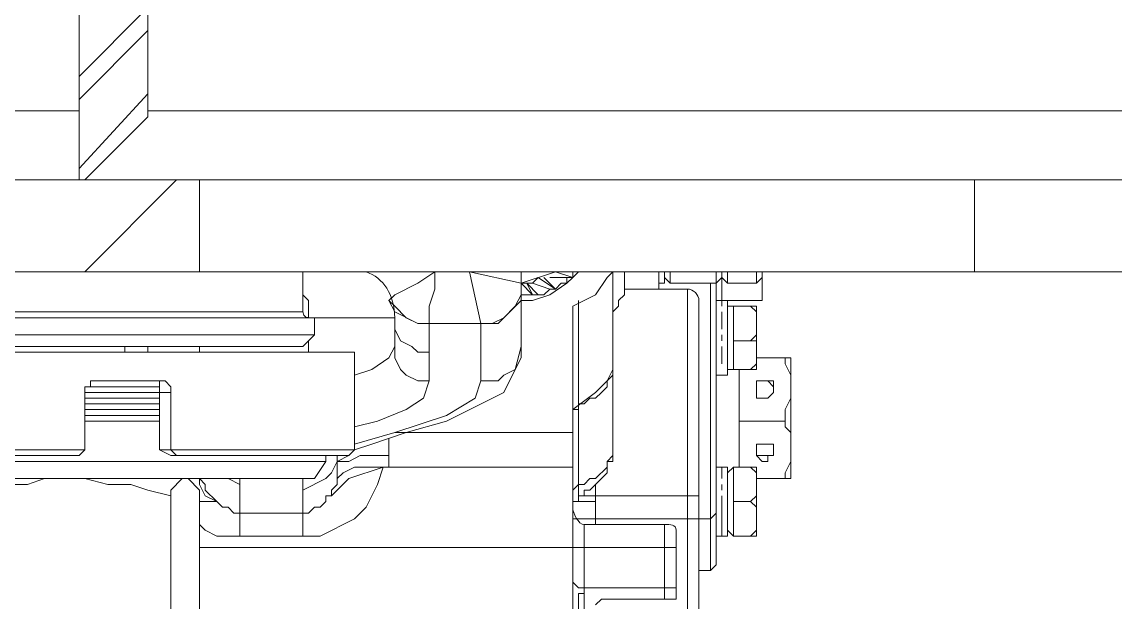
# Model space of a CAD drawing. Header units: millimetres. Extents: x 25083 to 52777, y 24772 to 45779.
# Drawn here: x 46492.1 to 46562.8, y 38540.3 to 38577.8 of the extents above; entities that cross this region are included whole.
import ezdxf

# ---------------------------------------------------------------- set-up
doc = ezdxf.new("R2010")
doc.units = ezdxf.units.MM

# ---------------------------------------------------------------- blocks, each defined once
blk = doc.blocks.new('zw$F4C5')
at = {"color": 7, "lineweight": 5}
for points in [[(385.471, 99.524), (385.471, 172.682)], [(389.927, 103.609), (389.927, 168.597)], [(347.963, 103.981), (385.471, 103.981)], [(389.927, 103.981), (528.444, 103.981)], [(385.842, 99.524), (389.927, 103.609)], [(256.238, 99.524), (528.444, 99.524)], [(393.269, 93.582), (393.269, 99.524)], [(443.403, 93.582), (443.403, 99.524)], [(272.949, 93.582), (528.444, 93.582)], [(399.954, 90.983), (399.954, 93.582)], [(399.954, 93.582), (404.039, 93.582)], [(408.495, 93.582), (407.381, 92.84), (405.895, 92.097)], [(408.495, 93.582), (408.495, 92.468), (408.124, 91.354), (408.124, 90.24)], [(408.495, 93.582), (410.723, 93.582)], [(410.723, 93.582), (414.065, 92.84)], [(410.723, 93.582), (411.466, 90.24)], [(414.065, 93.582), (414.065, 88.755)], [(414.065, 92.84), (416.293, 93.582)], [(417.408, 93.211), (416.293, 93.582)], [(417.408, 93.211), (417.408, 93.582)], [(417.408, 93.582), (417.408, 93.211)], [(417.408, 93.582), (417.408, 93.211)], [(417.408, 93.582), (417.408, 93.211)], [(417.408, 93.582), (417.408, 93.211)], [(417.408, 93.582), (417.408, 93.211)], [(417.408, 93.211), (417.779, 93.582)], [(420.007, 93.582), (419.636, 93.211), (418.893, 92.097)], [(420.007, 82.07), (420.007, 93.582)], [(420.75, 92.468), (420.75, 93.582)], [(422.978, 92.468), (422.978, 93.582)], [(423.349, 92.84), (423.349, 93.582)], [(423.721, 93.582), (423.721, 92.84)], [(426.691, 92.84), (426.691, 93.582)], [(427.063, 93.582), (427.063, 93.211)], [(427.434, 93.582), (427.434, 92.84)], [(429.291, 92.84), (429.291, 93.582)], [(429.662, 93.211), (429.662, 93.582)], [(429.662, 93.582), (429.662, 91.726)], [(414.065, 92.84), (414.808, 92.097)], [(414.065, 92.84), (414.065, 92.468)], [(414.065, 92.84), (414.065, 92.097)], [(414.065, 92.84), (414.437, 92.84)], [(414.808, 92.097), (414.437, 92.84)], [(415.179, 92.097), (414.437, 92.84)], [(414.437, 92.84), (414.808, 92.84)], [(414.808, 92.84), (415.179, 93.211)], [(414.808, 92.84), (415.922, 92.468)], [(414.808, 91.726), (415.922, 92.097), (417.036, 92.84)], [(416.293, 92.468), (415.179, 93.211)], [(416.293, 92.468), (415.551, 93.211)], [(415.922, 93.211), (417.036, 93.211)], [(417.036, 93.211), (416.293, 93.211)], [(417.036, 93.211), (417.036, 92.84), (416.665, 92.84), (416.293, 92.468)], [(417.408, 93.211), (417.036, 93.211)], [(417.036, 92.84), (417.408, 93.211)], [(422.978, 92.84), (423.349, 92.84)], [(423.349, 93.211), (423.721, 92.84)], [(426.691, 92.84), (423.721, 92.84)], [(426.32, 74.272), (426.32, 92.84)], [(426.691, 74.643), (426.691, 93.211)], [(427.063, 93.211), (426.691, 92.84)], [(427.063, 93.211), (427.434, 92.84)], [(427.063, 91.354), (427.063, 93.211)], [(429.291, 92.84), (427.434, 92.84)], [(429.662, 93.211), (429.291, 92.84)], [(400.325, 90.612), (400.325, 91.726), (399.954, 92.097)], [(405.895, 92.097), (405.524, 91.726)], [(414.065, 92.468), (414.065, 91.726), (412.58, 90.24), (411.466, 90.24)], [(414.065, 92.097), (413.694, 91.354), (412.951, 90.612), (412.208, 90.24), (411.466, 90.24)], [(414.808, 92.097), (414.065, 92.097)], [(415.179, 92.097), (414.808, 92.097)], [(415.922, 92.468), (415.551, 92.097), (415.179, 92.097)], [(416.293, 92.468), (415.922, 92.468)], [(418.893, 92.097), (417.408, 91.354), (417.408, 90.983)], [(420.007, 90.983), (420.378, 91.354), (420.378, 91.726), (420.75, 92.097), (420.75, 92.468)], [(420.75, 92.468), (424.835, 92.468)], [(424.835, 64.245), (424.835, 92.468)], [(405.895, 91.354), (405.524, 91.726)], [(408.124, 90.24), (407.381, 90.24), (405.895, 90.983), (405.524, 91.726)], [(408.124, 90.24), (407.381, 90.24), (406.638, 90.612), (405.895, 91.354)], [(414.065, 91.726), (414.808, 91.726)], [(417.779, 79.842), (417.779, 91.726)], [(425.577, 91.726), (425.577, 64.988)], [(426.691, 91.726), (427.063, 91.726)], [(426.691, 91.354), (426.691, 91.726)], [(427.063, 91.354), (427.063, 91.726)], [(427.063, 91.354), (427.063, 91.726)], [(427.063, 91.726), (427.063, 91.354)], [(427.063, 91.726), (427.434, 91.726)], [(427.063, 91.726), (429.662, 91.726)], [(427.434, 91.354), (427.434, 91.726)], [(427.434, 89.869), (427.434, 91.354)], [(427.434, 91.354), (427.806, 91.354)], [(427.806, 87.269), (427.806, 91.354)], [(429.291, 91.354), (427.806, 91.354)], [(428.92, 91.354), (429.291, 90.983), (429.291, 90.24)], [(429.291, 87.269), (429.291, 91.354)], [(359.104, 90.612), (400.696, 90.612)], [(400.696, 90.612), (359.104, 90.612)], [(359.847, 90.983), (399.954, 90.983)], [(405.895, 90.612), (400.325, 90.612)], [(400.696, 90.612), (400.696, 89.498)], [(405.895, 90.612), (405.895, 88.755)], [(408.124, 88.383), (407.381, 88.383), (407.009, 88.755), (406.267, 89.126), (405.895, 89.869), (405.895, 90.612)], [(417.408, 70.558), (417.408, 90.983)], [(426.691, 90.612), (426.691, 90.983)], [(427.063, 90.612), (427.063, 90.983)], [(427.063, 90.612), (427.063, 90.983)], [(427.063, 89.869), (427.063, 90.612)], [(427.063, 89.869), (427.063, 90.612)], [(427.063, 90.612), (427.063, 90.24)], [(427.434, 90.612), (427.434, 90.983)], [(408.124, 90.24), (408.124, 88.383)], [(411.466, 90.24), (408.124, 90.24)], [(411.466, 86.527), (411.466, 90.24)], [(426.691, 89.869), (426.691, 90.24)], [(427.063, 89.869), (427.063, 90.24)], [(427.434, 89.869), (427.434, 90.24)], [(427.434, 88.755), (427.434, 89.869)], [(429.291, 90.24), (429.291, 89.498), (428.92, 89.126)], [(359.104, 89.498), (400.696, 89.498)], [(399.954, 88.755), (400.696, 89.498)], [(400.325, 88.383), (400.325, 89.126)], [(426.691, 89.126), (426.691, 89.498)], [(427.063, 89.126), (427.063, 89.498)], [(427.063, 89.126), (427.063, 89.498)], [(427.434, 89.126), (427.434, 89.498)], [(428.92, 89.126), (427.806, 89.126)], [(428.92, 89.126), (429.291, 89.126), (429.291, 88.383)], [(360.218, 88.755), (399.954, 88.755)], [(388.442, 88.755), (388.442, 88.383)], [(389.927, 88.383), (389.927, 88.755)], [(393.269, 88.383), (393.269, 88.755)], [(405.895, 88.755), (405.524, 88.012), (404.41, 87.269), (403.296, 86.898)], [(405.895, 88.755), (405.895, 88.012), (406.267, 87.269), (406.638, 86.898), (407.381, 86.527), (408.124, 86.527)], [(411.466, 86.527), (412.58, 86.527), (412.951, 86.898), (413.694, 87.269), (414.065, 88.012), (414.065, 88.755)], [(414.065, 88.755), (413.694, 87.269), (412.951, 85.784)], [(426.691, 88.383), (426.691, 88.755)], [(427.063, 88.383), (427.063, 88.755)], [(427.063, 88.012), (427.063, 88.755)], [(427.063, 88.383), (427.063, 88.755)], [(427.434, 86.898), (427.434, 88.755)], [(427.434, 88.383), (427.434, 88.755)], [(403.296, 88.383), (356.505, 88.383)], [(403.296, 88.383), (356.876, 88.383)], [(403.296, 88.383), (403.296, 82.07)], [(408.124, 88.383), (408.124, 86.527)], [(427.063, 88.012), (427.063, 88.383)], [(427.063, 88.012), (427.063, 88.383)], [(427.063, 87.641), (427.063, 88.012)], [(427.063, 87.641), (427.063, 88.012)], [(429.291, 88.383), (429.291, 87.641), (428.92, 87.269)], [(429.291, 88.012), (431.519, 88.012)], [(431.519, 86.155), (431.519, 86.898), (431.148, 87.641), (431.148, 88.012)], [(431.519, 80.214), (431.519, 88.012)], [(418.893, 85.784), (419.636, 86.527), (420.007, 87.269)], [(420.007, 87.269), (420.007, 86.898), (419.636, 86.527)], [(427.434, 87.269), (427.806, 87.269)], [(427.806, 87.269), (429.291, 87.269)], [(428.177, 80.956), (428.177, 87.269)], [(386.956, 86.527), (386.213, 86.527), (386.213, 86.155), (385.842, 86.155), (385.842, 85.784)], [(390.298, 86.527), (386.585, 86.527)], [(386.956, 86.527), (390.67, 86.527)], [(389.927, 86.527), (390.298, 86.527)], [(390.298, 86.527), (390.67, 86.527)], [(390.67, 86.527), (390.67, 86.155)], [(391.412, 85.784), (391.412, 86.155), (391.041, 86.527), (390.67, 86.527)], [(408.124, 86.527), (407.752, 85.413), (406.638, 84.67), (404.781, 83.927), (403.296, 83.556)], [(411.466, 86.527), (411.094, 85.413), (409.238, 84.298)], [(419.636, 86.527), (419.636, 86.155), (419.264, 85.784)], [(426.691, 86.898), (427.063, 86.898)], [(427.063, 86.898), (427.434, 86.898)], [(429.662, 86.527), (429.291, 86.527), (429.291, 86.155)], [(429.662, 86.527), (429.291, 86.527), (429.291, 86.155)], [(430.405, 86.155), (430.405, 86.527), (429.662, 86.527)], [(430.405, 86.155), (430.034, 86.527), (429.662, 86.527)], [(390.67, 86.155), (385.842, 86.155)], [(390.67, 85.784), (385.842, 85.784)], [(385.842, 85.784), (385.842, 82.07)], [(390.67, 86.155), (386.213, 86.155)], [(390.67, 86.155), (390.67, 85.784)], [(390.67, 85.784), (390.67, 82.07)], [(391.412, 85.784), (390.67, 85.784)], [(391.412, 82.07), (391.412, 85.784)], [(412.951, 85.784), (409.238, 83.927), (406.638, 83.184)], [(417.408, 84.298), (417.408, 84.67), (418.893, 85.784)], [(419.264, 85.784), (418.893, 85.413), (418.522, 85.413), (418.15, 85.041), (417.779, 85.041)], [(429.291, 86.155), (429.291, 85.413), (429.662, 85.413)], [(429.291, 86.155), (429.291, 85.413), (429.662, 85.413)], [(429.662, 85.413), (430.034, 85.413), (430.405, 85.784), (430.405, 86.155)], [(429.662, 85.413), (430.034, 85.413), (430.405, 85.784), (430.405, 86.155)], [(431.148, 83.927), (431.148, 84.67), (431.519, 85.413), (431.519, 86.155)], [(390.67, 85.413), (385.842, 85.413)], [(390.67, 85.413), (385.842, 85.413)], [(390.67, 85.041), (385.842, 85.041)], [(417.779, 85.041), (417.779, 84.67), (417.408, 84.67)], [(390.67, 84.67), (385.842, 84.67)], [(385.842, 84.298), (390.67, 84.298)], [(390.67, 84.298), (385.842, 84.298)], [(409.238, 84.298), (405.895, 83.184)], [(390.67, 83.927), (385.842, 83.927)], [(431.148, 83.927), (428.177, 83.927)], [(431.519, 82.07), (431.519, 83.184), (431.148, 83.556), (431.148, 83.927)], [(405.895, 83.184), (403.296, 82.442)], [(404.41, 82.442), (406.638, 83.184)], [(405.524, 82.813), (405.524, 81.699)], [(406.638, 83.184), (405.895, 83.184)], [(406.267, 83.184), (417.408, 83.184)], [(359.847, 82.07), (385.842, 82.07)], [(385.471, 81.699), (385.842, 82.07)], [(391.412, 81.699), (390.67, 82.07)], [(390.67, 82.07), (403.296, 82.07)], [(391.784, 81.699), (391.412, 82.07)], [(402.925, 81.699), (403.296, 82.07)], [(403.296, 82.07), (404.41, 82.442)], [(417.779, 79.842), (418.15, 79.842), (418.522, 80.214), (418.893, 80.214), (419.636, 80.956), (419.636, 81.328), (420.007, 81.699), (420.007, 82.07)], [(418.15, 79.099), (418.15, 79.471), (418.522, 79.471), (419.636, 80.585), (419.636, 81.328), (420.007, 81.328), (420.007, 82.07)], [(429.662, 82.442), (429.291, 82.442), (429.291, 82.07)], [(429.662, 82.442), (429.291, 82.442), (429.291, 82.07)], [(429.291, 82.07), (429.291, 81.699), (429.662, 81.328)], [(429.291, 82.07), (429.291, 81.699), (429.662, 81.699)], [(430.034, 82.442), (429.662, 82.442)], [(430.405, 82.07), (430.405, 82.442), (429.662, 82.442)], [(429.662, 81.328), (430.034, 81.328), (430.034, 81.699), (430.405, 81.699), (430.405, 82.07)], [(429.662, 81.699), (430.405, 81.699), (430.405, 82.07)], [(430.405, 82.07), (430.405, 82.442), (430.034, 82.442)], [(431.148, 80.214), (431.148, 80.585), (431.519, 81.328), (431.519, 82.07)], [(360.218, 81.699), (385.471, 81.699)], [(391.412, 81.699), (402.925, 81.699)], [(401.439, 81.699), (401.439, 81.328)], [(402.182, 81.699), (401.439, 81.699)], [(402.182, 81.328), (402.182, 81.699)], [(402.182, 81.328), (402.925, 81.699)], [(402.925, 81.328), (403.667, 81.699), (405.524, 81.699)], [(405.153, 80.956), (405.524, 80.956), (405.524, 81.699)], [(358.361, 81.328), (401.439, 81.328)], [(402.182, 81.328), (401.81, 80.585), (401.439, 80.214), (399.954, 79.471)], [(399.954, 76.5), (401.068, 76.5), (403.296, 77.614), (404.039, 78.357), (404.781, 79.842), (405.153, 80.956)], [(400.696, 80.214), (401.439, 81.328)], [(401.81, 79.099), (402.925, 80.214), (405.153, 80.956)], [(402.182, 80.214), (402.182, 81.328)], [(402.182, 81.328), (402.925, 81.328)], [(405.153, 80.956), (403.296, 80.956), (402.553, 80.585), (402.182, 80.214)], [(417.408, 80.956), (405.153, 80.956)], [(426.691, 80.956), (427.063, 80.956)], [(427.063, 80.956), (427.434, 80.956)], [(427.063, 80.585), (427.063, 80.956)], [(427.063, 80.585), (427.063, 80.956)], [(427.434, 79.471), (427.434, 80.956)], [(427.434, 80.585), (427.806, 80.956)], [(429.291, 80.956), (427.806, 80.956)], [(427.806, 76.5), (427.806, 80.956)], [(428.92, 80.956), (429.291, 80.585), (429.291, 79.842)], [(429.291, 76.5), (429.291, 80.956)], [(359.476, 80.214), (400.696, 80.214)], [(384.728, 80.214), (383.242, 80.214), (382.128, 79.842), (380.643, 79.842), (379.529, 79.471), (378.043, 79.099)], [(391.412, 79.099), (389.927, 79.471), (388.813, 79.842), (387.327, 79.842), (385.842, 80.214), (384.728, 80.214)], [(392.155, 80.214), (391.412, 79.471), (391.412, 79.099)], [(392.526, 80.214), (392.155, 80.214)], [(393.269, 79.099), (393.269, 79.471), (392.526, 80.214)], [(393.641, 79.099), (393.269, 79.842), (393.269, 80.214)], [(393.269, 80.214), (393.641, 79.842), (393.641, 79.471), (394.383, 78.728)], [(395.869, 79.842), (395.126, 80.214), (394.755, 80.214)], [(395.869, 79.842), (395.869, 80.214)], [(399.954, 80.214), (399.954, 79.471)], [(402.182, 80.214), (402.182, 79.842), (401.81, 79.471), (401.81, 79.099)], [(426.691, 80.214), (426.691, 80.585)], [(427.063, 80.214), (427.063, 80.585)], [(427.063, 80.214), (427.063, 80.585)], [(427.063, 80.585), (427.063, 80.214)], [(427.434, 80.214), (427.434, 80.585)], [(431.519, 80.214), (429.291, 80.214)], [(395.869, 79.842), (395.869, 77.985)], [(399.954, 77.985), (399.954, 79.471)], [(417.408, 79.099), (417.408, 79.471), (417.779, 79.842)], [(418.15, 79.099), (417.779, 79.099), (417.779, 79.842)], [(418.893, 79.842), (418.893, 79.099)], [(426.691, 79.471), (426.691, 79.842)], [(427.063, 79.471), (427.063, 79.842)], [(427.063, 79.471), (427.063, 79.842)], [(427.063, 79.842), (427.063, 79.471)], [(427.434, 79.471), (427.434, 79.842)], [(427.434, 77.985), (427.434, 79.471)], [(429.291, 79.842), (429.291, 79.099), (428.92, 78.728)], [(391.412, 70.187), (391.412, 79.099)], [(393.269, 70.187), (393.269, 79.099)], [(393.269, 78.728), (394.383, 78.728)], [(394.383, 78.728), (393.641, 79.099)], [(395.869, 77.985), (395.497, 77.985), (395.126, 78.357), (394.755, 78.357), (394.383, 78.728)], [(401.81, 79.099), (401.439, 79.099), (401.439, 78.728), (401.068, 78.357), (400.696, 78.357), (400.325, 77.985), (399.954, 77.985)], [(417.408, 77.985), (417.408, 78.728), (417.779, 78.728), (417.779, 79.099)], [(417.408, 77.985), (417.408, 78.728), (417.779, 78.728), (417.779, 79.099), (418.15, 79.099)], [(418.893, 79.099), (417.779, 79.099)], [(417.779, 79.099), (418.15, 79.099)], [(418.893, 78.728), (417.779, 78.728)], [(425.577, 79.099), (418.893, 79.099)], [(418.893, 78.728), (418.893, 77.243)], [(426.691, 78.728), (426.691, 79.099)], [(427.063, 78.357), (427.063, 79.099)], [(427.063, 78.357), (427.063, 79.099)], [(427.434, 78.728), (427.434, 79.099)], [(428.92, 78.728), (427.806, 78.728)], [(428.92, 78.728), (429.291, 78.357), (429.291, 77.614)], [(395.869, 77.985), (395.869, 76.5)], [(395.869, 77.985), (399.954, 77.985)], [(399.954, 76.5), (399.954, 77.985)], [(426.691, 77.985), (426.32, 77.614)], [(426.691, 77.614), (426.691, 77.985)], [(427.063, 77.985), (427.063, 78.357)], [(427.063, 77.614), (427.063, 78.357)], [(427.063, 77.985), (427.063, 78.357)], [(427.063, 77.614), (427.063, 77.985)], [(427.063, 77.614), (427.063, 77.985)], [(427.434, 77.614), (427.434, 77.985)], [(427.434, 76.5), (427.434, 77.985)], [(395.869, 76.5), (394.383, 76.5), (393.641, 76.871), (393.269, 77.243)], [(417.408, 77.614), (425.577, 77.614)], [(418.15, 77.243), (423.349, 77.243)], [(418.15, 77.243), (418.15, 71.301)], [(423.349, 72.415), (423.349, 77.243)], [(426.32, 77.614), (425.577, 77.614)], [(427.063, 77.243), (427.063, 77.614)], [(427.063, 77.243), (427.063, 77.614)], [(427.063, 76.871), (427.063, 77.243)], [(427.063, 76.871), (427.063, 77.243)], [(427.063, 76.871), (427.063, 77.243)], [(429.291, 77.614), (429.291, 76.871), (428.92, 76.5)], [(399.954, 76.5), (395.869, 76.5)], [(424.092, 72.415), (424.092, 76.871)], [(426.691, 76.5), (426.691, 76.871)], [(426.691, 76.5), (427.063, 76.5)], [(427.063, 76.5), (427.063, 76.871)], [(427.063, 76.5), (427.063, 76.871)], [(427.063, 76.5), (427.063, 76.871)], [(427.063, 76.5), (427.434, 76.5)], [(427.434, 76.871), (427.806, 76.5)], [(427.434, 76.5), (427.434, 76.871)], [(427.806, 76.5), (429.291, 76.5)], [(393.269, 75.757), (424.092, 75.757)], [(426.32, 74.272), (425.577, 74.272)], [(426.691, 74.643), (426.32, 74.272)], [(418.15, 73.158), (417.779, 73.158), (417.408, 73.529), (417.408, 73.9)], [(418.15, 73.158), (418.15, 72.786), (417.779, 72.786), (417.779, 71.672), (417.408, 71.672)], [(418.15, 73.158), (424.092, 73.158)], [(418.15, 73.158), (418.15, 72.044)], [(419.264, 72.415), (424.092, 72.415)]]:
    blk.add_lwpolyline(points, dxfattribs=at)
at = {"color": 7, "lineweight": 0}
for points in [[(389.927, 110.665), (385.471, 106.209)], [(389.927, 109.18), (385.471, 104.723)], [(389.927, 105.095), (385.471, 100.267)], [(391.784, 99.524), (385.842, 93.582)], [(393.269, 93.954), (393.269, 93.582)]]:
    blk.add_lwpolyline(points, dxfattribs=at)
at = {"color": 7, "lineweight": 5}
for points in [[(405.895, 90.612), (405.895, 92.097), (405.153, 93.211), (404.039, 93.582)], [(408.495, 93.582), (408.495, 93.582), (408.495, 93.582), (408.495, 93.582)], [(428.177, 92.84), (428.177, 92.84), (428.177, 92.84), (428.548, 92.84)], [(428.548, 92.84), (428.548, 92.84), (428.548, 92.84), (428.92, 92.84)], [(425.577, 91.726), (425.577, 92.097), (425.206, 92.468), (424.835, 92.468)], [(399.954, 90.983), (399.954, 90.612), (400.325, 90.612), (400.325, 90.612)], [(400.696, 90.612), (400.696, 90.612), (400.696, 90.612), (400.696, 90.612)], [(418.893, 78.728), (418.893, 78.728), (418.893, 79.099), (418.893, 79.099)], [(417.408, 78.357), (417.408, 77.985), (417.779, 77.243), (418.15, 77.243)], [(424.092, 76.871), (424.092, 77.243), (423.721, 77.243), (423.349, 77.243)], [(419.264, 72.415), (419.264, 72.415), (418.893, 72.044), (418.893, 72.044)]]:
    blk.add_open_spline(points, degree=3, dxfattribs=at)

msp = doc.modelspace()

# ---------------------------------------------------------------- block references
msp.add_blockref('zw$F4C5', (46110.278, 38468.039))

doc.saveas('drawing.dxf')
